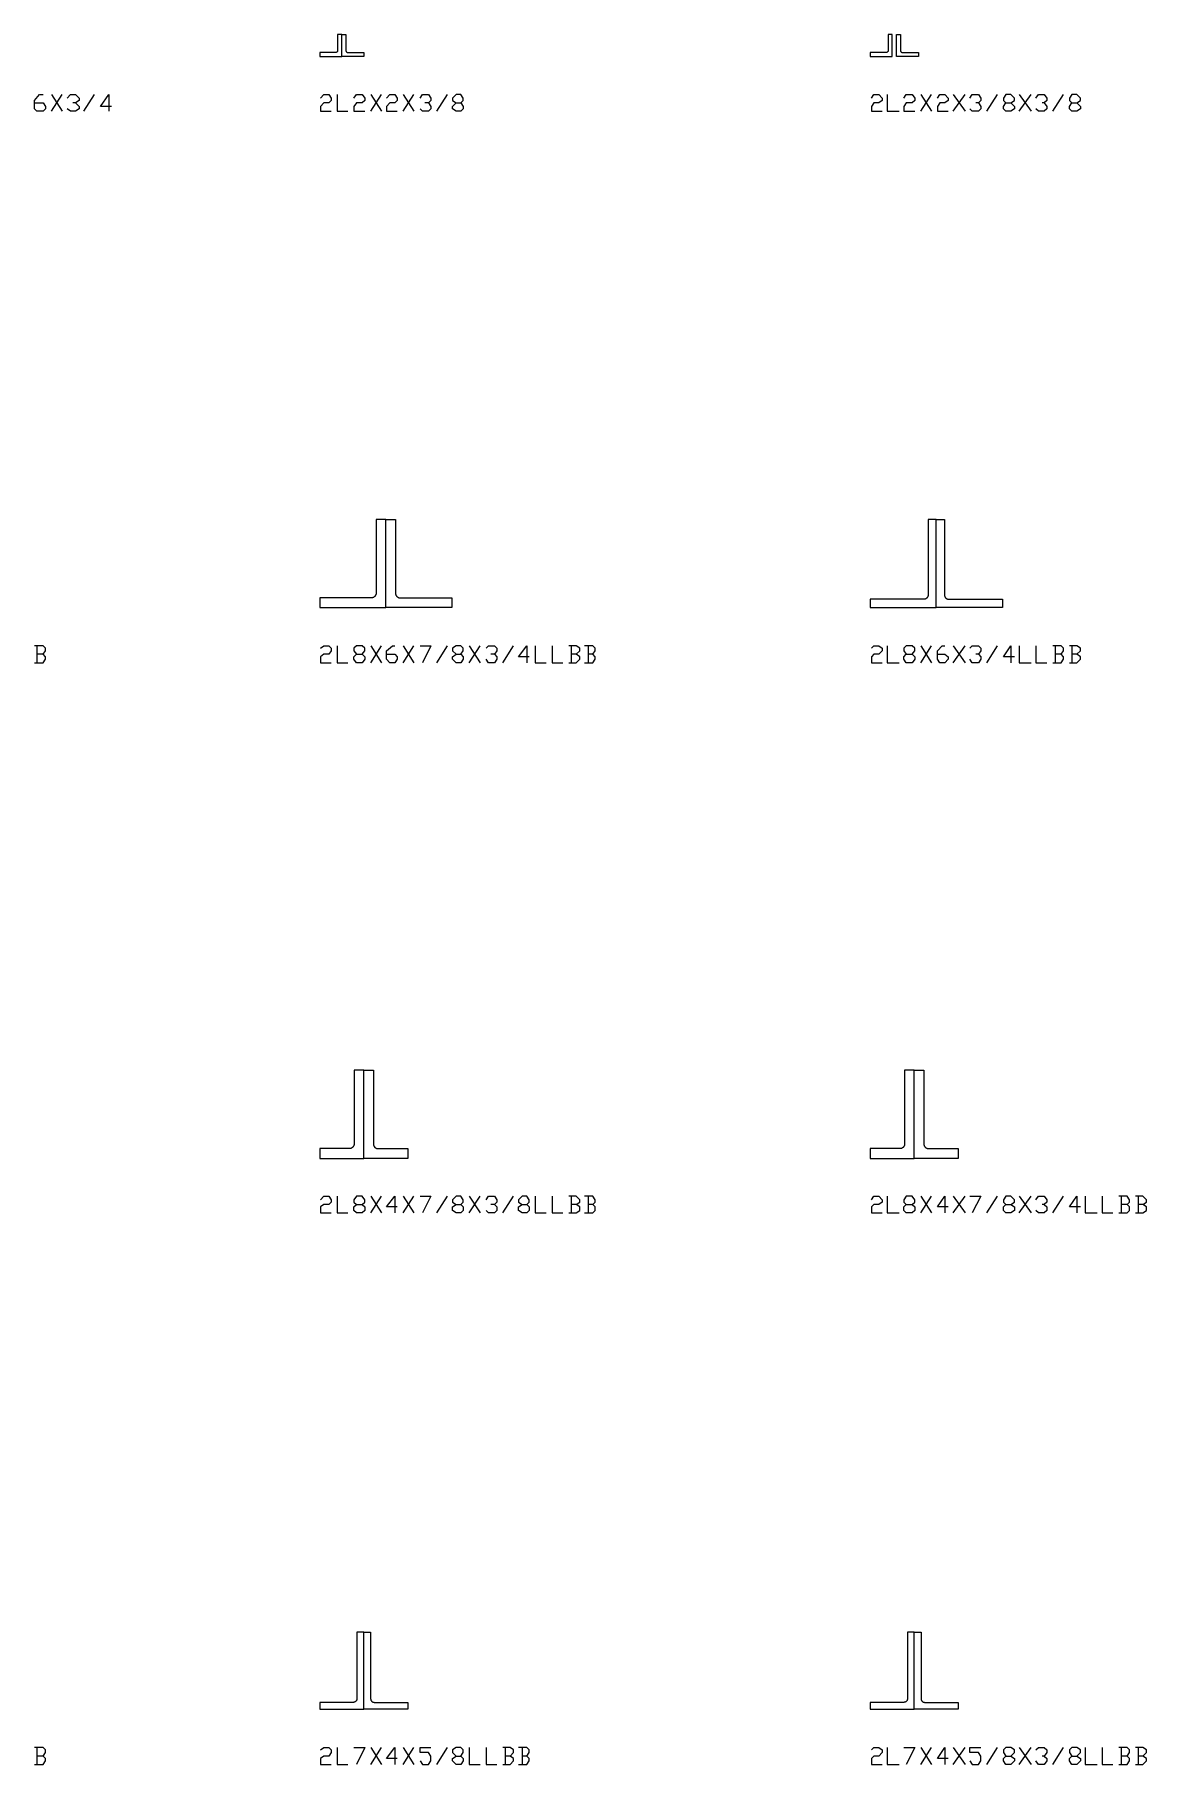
# Model space of a CAD drawing. Header units: inches. Extents: x 0 to 985, y -1555 to 12.
# Drawn here: x 374.1 to 475.1, y -555 to -398 of the extents above; entities that cross this region are included whole.
import ezdxf

# ---------------------------------------------------------------- set-up
doc = ezdxf.new("R2010")
doc.units = ezdxf.units.IN
doc.header["$MEASUREMENT"] = 0
doc.layers.add('AISC_STEEL', color=7, linetype='Continuous')

msp = doc.modelspace()

# ---------------------------------------------------------------- linework, layer by layer
at = {"color": 3, "lineweight": 0}
for points in [[(374.1, -404.19), (374.87, -404.19), (375.08, -404.52), (375.08, -404.74), (374.87, -404.96), (374.32, -404.96), (374.1, -404.74), (374.1, -403.98), (374.54, -403.43), (374.87, -403.43)], [(375.63, -404.96), (376.61, -403.43)], [(375.63, -403.43), (376.61, -404.96)], [(377.05, -403.76), (377.37, -403.43), (377.81, -403.43), (378.14, -403.76), (378.14, -403.98), (377.81, -404.19), (377.59, -404.19)], [(378.57, -404.96), (379.55, -403.43)], [(381.08, -404.52), (380.1, -404.52), (380.86, -403.43), (380.86, -404.96)], [(400.06, -403.76), (400.38, -403.43), (400.82, -403.43), (401.04, -403.76), (401.04, -403.98), (400.82, -404.19), (400.38, -404.19), (400.06, -404.52), (400.06, -404.96), (401.04, -404.96)], [(401.58, -403.43), (401.58, -404.96), (402.56, -404.96)], [(403.11, -403.76), (403.33, -403.43), (403.87, -403.43), (404.09, -403.76), (404.09, -403.98), (403.87, -404.19), (403.33, -404.19), (403.11, -404.52), (403.11, -404.96), (404.09, -404.96)], [(404.64, -404.96), (405.62, -403.43)], [(404.64, -403.43), (405.62, -404.96)], [(406.05, -403.76), (406.38, -403.43), (406.82, -403.43), (407.04, -403.76), (407.04, -403.98), (406.82, -404.19), (406.38, -404.19), (406.05, -404.52), (406.05, -404.96), (407.04, -404.96)], [(407.58, -404.96), (408.56, -403.43)], [(407.58, -403.43), (408.56, -404.96)], [(409.11, -403.76), (409.33, -403.43), (409.87, -403.43), (410.09, -403.76), (410.09, -403.98), (409.87, -404.19), (409.54, -404.19)], [(410.63, -404.96), (411.62, -403.43)], [(412.82, -404.19), (413.03, -404.52), (413.03, -404.74), (412.82, -404.96), (412.38, -404.96), (412.05, -404.74), (412.05, -404.52), (412.38, -404.19), (412.82, -404.19), (413.03, -403.98), (413.03, -403.76), (412.82, -403.43), (412.38, -403.43), (412.05, -403.76), (412.05, -403.98), (412.38, -404.19)], [(450.11, -403.76), (450.33, -403.43), (450.77, -403.43), (451.09, -403.76), (451.09, -403.98), (450.77, -404.19), (450.33, -404.19), (450.11, -404.52), (450.11, -404.96), (451.09, -404.96)], [(451.53, -403.43), (451.53, -404.96), (452.62, -404.96)], [(453.06, -403.76), (453.27, -403.43), (453.82, -403.43), (454.04, -403.76), (454.04, -403.98), (453.82, -404.19), (453.27, -404.19), (453.06, -404.52), (453.06, -404.96), (454.04, -404.96)], [(454.58, -404.96), (455.56, -403.43)], [(454.58, -403.43), (455.56, -404.96)], [(456.11, -403.76), (456.33, -403.43), (456.76, -403.43), (457.09, -403.76), (457.09, -403.98), (456.76, -404.19), (456.33, -404.19), (456.11, -404.52), (456.11, -404.96), (457.09, -404.96)], [(457.53, -404.96), (458.62, -403.43)], [(457.53, -403.43), (458.62, -404.96)], [(459.05, -403.76), (459.27, -403.43), (459.82, -403.43), (460.03, -403.76), (460.03, -403.98), (459.82, -404.19), (459.6, -404.19)], [(460.58, -404.96), (461.56, -403.43)], [(462.76, -404.19), (463.09, -404.52), (463.09, -404.74), (462.76, -404.96), (462.32, -404.96), (462.11, -404.74), (462.11, -404.52), (462.32, -404.19), (462.76, -404.19), (463.09, -403.98), (463.09, -403.76), (462.76, -403.43), (462.32, -403.43), (462.11, -403.76), (462.11, -403.98), (462.32, -404.19)], [(463.52, -404.96), (464.61, -403.43)], [(463.52, -403.43), (464.61, -404.96)], [(465.05, -403.76), (465.27, -403.43), (465.81, -403.43), (466.03, -403.76), (466.03, -403.98), (465.81, -404.19), (465.6, -404.19)], [(466.58, -404.96), (467.56, -403.43)], [(468.76, -404.19), (469.09, -404.52), (469.09, -404.74), (468.76, -404.96), (468.32, -404.96), (468.1, -404.74), (468.1, -404.52), (468.32, -404.19), (468.76, -404.19), (469.09, -403.98), (469.09, -403.76), (468.76, -403.43), (468.32, -403.43), (468.1, -403.76), (468.1, -403.98), (468.32, -404.19)], [(377.81, -404.19), (378.14, -404.52), (378.14, -404.74), (377.81, -404.96), (377.37, -404.96), (377.05, -404.74)], [(409.87, -404.19), (410.09, -404.52), (410.09, -404.74), (409.87, -404.96), (409.33, -404.96), (409.11, -404.74)], [(459.82, -404.19), (460.03, -404.52), (460.03, -404.74), (459.82, -404.96), (459.27, -404.96), (459.05, -404.74)], [(465.81, -404.19), (466.03, -404.52), (466.03, -404.74), (465.81, -404.96), (465.27, -404.96), (465.05, -404.74)], [(374.87, -454.25), (375.08, -453.92), (375.08, -453.7), (374.87, -453.48), (374.1, -453.48)], [(374.32, -453.48), (374.32, -455.01)], [(400.06, -453.7), (400.38, -453.48), (400.82, -453.48), (401.04, -453.7), (401.04, -453.92), (400.82, -454.25), (400.38, -454.25), (400.06, -454.47), (400.06, -455.01), (401.04, -455.01)], [(401.58, -453.48), (401.58, -455.01), (402.56, -455.01)], [(403.87, -454.25), (404.09, -454.47), (404.09, -454.68), (403.87, -455.01), (403.33, -455.01), (403.11, -454.68), (403.11, -454.47), (403.33, -454.25), (403.87, -454.25), (404.09, -453.92), (404.09, -453.7), (403.87, -453.48), (403.33, -453.48), (403.11, -453.7), (403.11, -453.92), (403.33, -454.25)], [(404.64, -455.01), (405.62, -453.48)], [(404.64, -453.48), (405.62, -455.01)], [(406.05, -454.25), (406.82, -454.25), (407.04, -454.47), (407.04, -454.68), (406.82, -455.01), (406.38, -455.01), (406.05, -454.68), (406.05, -453.92), (406.6, -453.48), (406.82, -453.48)], [(407.58, -455.01), (408.56, -453.48)], [(407.58, -453.48), (408.56, -455.01)], [(409.11, -453.48), (410.09, -453.48), (409.33, -455.01)], [(410.63, -455.01), (411.62, -453.48)], [(412.82, -454.25), (413.03, -454.47), (413.03, -454.68), (412.82, -455.01), (412.38, -455.01), (412.05, -454.68), (412.05, -454.47), (412.38, -454.25), (412.82, -454.25), (413.03, -453.92), (413.03, -453.7), (412.82, -453.48), (412.38, -453.48), (412.05, -453.7), (412.05, -453.92), (412.38, -454.25)], [(413.58, -455.01), (414.56, -453.48)], [(413.58, -453.48), (414.56, -455.01)], [(415.11, -453.7), (415.32, -453.48), (415.87, -453.48), (416.09, -453.7), (416.09, -453.92), (415.87, -454.25), (415.54, -454.25)], [(416.63, -455.01), (417.61, -453.48)], [(419.03, -454.47), (418.05, -454.47), (418.81, -453.48), (418.81, -455.01)], [(419.58, -453.48), (419.58, -455.01), (420.56, -455.01)], [(421.1, -453.48), (421.1, -455.01), (422.08, -455.01)], [(423.28, -454.25), (423.61, -453.92), (423.61, -453.7), (423.28, -453.48), (422.63, -453.48)], [(422.85, -453.48), (422.85, -455.01)], [(424.81, -454.25), (425.03, -453.92), (425.03, -453.7), (424.81, -453.48), (424.05, -453.48)], [(424.37, -453.48), (424.37, -455.01)], [(450.11, -453.7), (450.33, -453.48), (450.77, -453.48), (451.09, -453.7), (451.09, -453.92), (450.77, -454.25), (450.33, -454.25), (450.11, -454.47), (450.11, -455.01), (451.09, -455.01)], [(451.53, -453.48), (451.53, -455.01), (452.62, -455.01)], [(453.82, -454.25), (454.04, -454.47), (454.04, -454.68), (453.82, -455.01), (453.27, -455.01), (453.06, -454.68), (453.06, -454.47), (453.27, -454.25), (453.82, -454.25), (454.04, -453.92), (454.04, -453.7), (453.82, -453.48), (453.27, -453.48), (453.06, -453.7), (453.06, -453.92), (453.27, -454.25)], [(454.58, -455.01), (455.56, -453.48)], [(454.58, -453.48), (455.56, -455.01)], [(456.11, -454.25), (456.76, -454.25), (457.09, -454.47), (457.09, -454.68), (456.76, -455.01), (456.33, -455.01), (456.11, -454.68), (456.11, -453.92), (456.54, -453.48), (456.76, -453.48)], [(457.53, -455.01), (458.62, -453.48)], [(457.53, -453.48), (458.62, -455.01)], [(459.05, -453.7), (459.27, -453.48), (459.82, -453.48), (460.03, -453.7), (460.03, -453.92), (459.82, -454.25), (459.6, -454.25)], [(460.58, -455.01), (461.56, -453.48)], [(463.09, -454.47), (462.11, -454.47), (462.76, -453.48), (462.76, -455.01)], [(463.52, -453.48), (463.52, -455.01), (464.61, -455.01)], [(465.05, -453.48), (465.05, -455.01), (466.03, -455.01)], [(467.34, -454.25), (467.56, -453.92), (467.56, -453.7), (467.34, -453.48), (466.58, -453.48)], [(466.8, -453.48), (466.8, -455.01)], [(468.76, -454.25), (469.09, -453.92), (469.09, -453.7), (468.76, -453.48), (468.1, -453.48)], [(468.32, -453.48), (468.32, -455.01)], [(374.1, -455.01), (374.87, -455.01), (375.08, -454.68), (375.08, -454.47), (374.87, -454.25), (374.32, -454.25)], [(415.87, -454.25), (416.09, -454.47), (416.09, -454.68), (415.87, -455.01), (415.32, -455.01), (415.11, -454.68)], [(422.63, -455.01), (423.28, -455.01), (423.61, -454.68), (423.61, -454.47), (423.28, -454.25), (422.85, -454.25)], [(424.05, -455.01), (424.81, -455.01), (425.03, -454.68), (425.03, -454.47), (424.81, -454.25), (424.37, -454.25)], [(459.82, -454.25), (460.03, -454.47), (460.03, -454.68), (459.82, -455.01), (459.27, -455.01), (459.05, -454.68)], [(466.58, -455.01), (467.34, -455.01), (467.56, -454.68), (467.56, -454.47), (467.34, -454.25), (466.8, -454.25)], [(468.1, -455.01), (468.76, -455.01), (469.09, -454.68), (469.09, -454.47), (468.76, -454.25), (468.32, -454.25)], [(400.06, -503.76), (400.38, -503.43), (400.82, -503.43), (401.04, -503.76), (401.04, -503.98), (400.82, -504.19), (400.38, -504.19), (400.06, -504.41), (400.06, -504.96), (401.04, -504.96)], [(401.58, -503.43), (401.58, -504.96), (402.56, -504.96)], [(403.87, -504.19), (404.09, -504.41), (404.09, -504.74), (403.87, -504.96), (403.33, -504.96), (403.11, -504.74), (403.11, -504.41), (403.33, -504.19), (403.87, -504.19), (404.09, -503.98), (404.09, -503.76), (403.87, -503.43), (403.33, -503.43), (403.11, -503.76), (403.11, -503.98), (403.33, -504.19)], [(404.64, -504.96), (405.62, -503.43)], [(404.64, -503.43), (405.62, -504.96)], [(407.04, -504.41), (406.05, -504.41), (406.82, -503.43), (406.82, -504.96)], [(407.58, -504.96), (408.56, -503.43)], [(407.58, -503.43), (408.56, -504.96)], [(409.11, -503.43), (410.09, -503.43), (409.33, -504.96)], [(410.63, -504.96), (411.62, -503.43)], [(412.82, -504.19), (413.03, -504.41), (413.03, -504.74), (412.82, -504.96), (412.38, -504.96), (412.05, -504.74), (412.05, -504.41), (412.38, -504.19), (412.82, -504.19), (413.03, -503.98), (413.03, -503.76), (412.82, -503.43), (412.38, -503.43), (412.05, -503.76), (412.05, -503.98), (412.38, -504.19)], [(413.58, -504.96), (414.56, -503.43)], [(413.58, -503.43), (414.56, -504.96)], [(415.11, -503.76), (415.32, -503.43), (415.87, -503.43), (416.09, -503.76), (416.09, -503.98), (415.87, -504.19), (415.54, -504.19)], [(416.63, -504.96), (417.61, -503.43)], [(418.81, -504.19), (419.03, -504.41), (419.03, -504.74), (418.81, -504.96), (418.38, -504.96), (418.05, -504.74), (418.05, -504.41), (418.38, -504.19), (418.81, -504.19), (419.03, -503.98), (419.03, -503.76), (418.81, -503.43), (418.38, -503.43), (418.05, -503.76), (418.05, -503.98), (418.38, -504.19)], [(419.58, -503.43), (419.58, -504.96), (420.56, -504.96)], [(421.1, -503.43), (421.1, -504.96), (422.08, -504.96)], [(423.28, -504.19), (423.61, -503.98), (423.61, -503.76), (423.28, -503.43), (422.63, -503.43)], [(422.85, -503.43), (422.85, -504.96)], [(424.81, -504.19), (425.03, -503.98), (425.03, -503.76), (424.81, -503.43), (424.05, -503.43)], [(424.37, -503.43), (424.37, -504.96)], [(450.11, -503.76), (450.33, -503.43), (450.77, -503.43), (451.09, -503.76), (451.09, -503.98), (450.77, -504.19), (450.33, -504.19), (450.11, -504.41), (450.11, -504.96), (451.09, -504.96)], [(451.53, -503.43), (451.53, -504.96), (452.62, -504.96)], [(453.82, -504.19), (454.04, -504.41), (454.04, -504.74), (453.82, -504.96), (453.27, -504.96), (453.06, -504.74), (453.06, -504.41), (453.27, -504.19), (453.82, -504.19), (454.04, -503.98), (454.04, -503.76), (453.82, -503.43), (453.27, -503.43), (453.06, -503.76), (453.06, -503.98), (453.27, -504.19)], [(454.58, -504.96), (455.56, -503.43)], [(454.58, -503.43), (455.56, -504.96)], [(457.09, -504.41), (456.11, -504.41), (456.76, -503.43), (456.76, -504.96)], [(457.53, -504.96), (458.62, -503.43)], [(457.53, -503.43), (458.62, -504.96)], [(459.05, -503.43), (460.03, -503.43), (459.27, -504.96)], [(460.58, -504.96), (461.56, -503.43)], [(462.76, -504.19), (463.09, -504.41), (463.09, -504.74), (462.76, -504.96), (462.32, -504.96), (462.11, -504.74), (462.11, -504.41), (462.32, -504.19), (462.76, -504.19), (463.09, -503.98), (463.09, -503.76), (462.76, -503.43), (462.32, -503.43), (462.11, -503.76), (462.11, -503.98), (462.32, -504.19)], [(463.52, -504.96), (464.61, -503.43)], [(463.52, -503.43), (464.61, -504.96)], [(465.05, -503.76), (465.27, -503.43), (465.81, -503.43), (466.03, -503.76), (466.03, -503.98), (465.81, -504.19), (465.6, -504.19)], [(466.58, -504.96), (467.56, -503.43)], [(469.09, -504.41), (468.1, -504.41), (468.76, -503.43), (468.76, -504.96)], [(469.52, -503.43), (469.52, -504.96), (470.61, -504.96)], [(471.05, -503.43), (471.05, -504.96), (472.03, -504.96)], [(473.34, -504.19), (473.56, -503.98), (473.56, -503.76), (473.34, -503.43), (472.58, -503.43)], [(472.79, -503.43), (472.79, -504.96)], [(474.76, -504.19), (475.08, -503.98), (475.08, -503.76), (474.76, -503.43), (474.1, -503.43)], [(474.32, -503.43), (474.32, -504.96)], [(415.87, -504.19), (416.09, -504.41), (416.09, -504.74), (415.87, -504.96), (415.32, -504.96), (415.11, -504.74)], [(422.63, -504.96), (423.28, -504.96), (423.61, -504.74), (423.61, -504.41), (423.28, -504.19), (422.85, -504.19)], [(424.05, -504.96), (424.81, -504.96), (425.03, -504.74), (425.03, -504.41), (424.81, -504.19), (424.37, -504.19)], [(465.81, -504.19), (466.03, -504.41), (466.03, -504.74), (465.81, -504.96), (465.27, -504.96), (465.05, -504.74)], [(472.58, -504.96), (473.34, -504.96), (473.56, -504.74), (473.56, -504.41), (473.34, -504.19), (472.79, -504.19)], [(474.1, -504.96), (474.76, -504.96), (475.08, -504.74), (475.08, -504.41), (474.76, -504.19), (474.32, -504.19)], [(374.87, -554.25), (375.08, -553.92), (375.08, -553.7), (374.87, -553.48), (374.1, -553.48)], [(374.1, -555.01), (374.87, -555.01), (375.08, -554.68), (375.08, -554.47), (374.87, -554.25), (374.32, -554.25)], [(374.32, -553.48), (374.32, -555.01)], [(400.06, -553.7), (400.38, -553.48), (400.82, -553.48), (401.04, -553.7), (401.04, -553.92), (400.82, -554.25), (400.38, -554.25), (400.06, -554.47), (400.06, -555.01), (401.04, -555.01)], [(401.58, -553.48), (401.58, -555.01), (402.56, -555.01)], [(403.11, -553.48), (404.09, -553.48), (403.33, -555.01)], [(404.64, -555.01), (405.62, -553.48)], [(404.64, -553.48), (405.62, -555.01)], [(407.04, -554.47), (406.05, -554.47), (406.82, -553.48), (406.82, -555.01)], [(407.58, -555.01), (408.56, -553.48)], [(407.58, -553.48), (408.56, -555.01)], [(409.11, -554.68), (409.33, -555.01), (409.87, -555.01), (410.09, -554.68), (410.09, -554.25), (409.87, -553.92), (409.11, -553.92), (409.11, -553.48), (410.09, -553.48)], [(410.63, -555.01), (411.62, -553.48)], [(412.82, -554.25), (413.03, -554.47), (413.03, -554.68), (412.82, -555.01), (412.38, -555.01), (412.05, -554.68), (412.05, -554.47), (412.38, -554.25), (412.82, -554.25), (413.03, -553.92), (413.03, -553.7), (412.82, -553.48), (412.38, -553.48), (412.05, -553.7), (412.05, -553.92), (412.38, -554.25)], [(413.58, -553.48), (413.58, -555.01), (414.56, -555.01)], [(415.11, -553.48), (415.11, -555.01), (416.09, -555.01)], [(417.29, -554.25), (417.61, -553.92), (417.61, -553.7), (417.29, -553.48), (416.63, -553.48)], [(416.63, -555.01), (417.29, -555.01), (417.61, -554.68), (417.61, -554.47), (417.29, -554.25), (416.85, -554.25)], [(416.85, -553.48), (416.85, -555.01)], [(418.81, -554.25), (419.03, -553.92), (419.03, -553.7), (418.81, -553.48), (418.05, -553.48)], [(418.05, -555.01), (418.81, -555.01), (419.03, -554.68), (419.03, -554.47), (418.81, -554.25), (418.38, -554.25)], [(418.38, -553.48), (418.38, -555.01)], [(450.11, -553.7), (450.33, -553.48), (450.77, -553.48), (451.09, -553.7), (451.09, -553.92), (450.77, -554.25), (450.33, -554.25), (450.11, -554.47), (450.11, -555.01), (451.09, -555.01)], [(451.53, -553.48), (451.53, -555.01), (452.62, -555.01)], [(453.06, -553.48), (454.04, -553.48), (453.27, -555.01)], [(454.58, -555.01), (455.56, -553.48)], [(454.58, -553.48), (455.56, -555.01)], [(457.09, -554.47), (456.11, -554.47), (456.76, -553.48), (456.76, -555.01)], [(457.53, -555.01), (458.62, -553.48)], [(457.53, -553.48), (458.62, -555.01)], [(459.05, -554.68), (459.27, -555.01), (459.82, -555.01), (460.03, -554.68), (460.03, -554.25), (459.82, -553.92), (459.05, -553.92), (459.05, -553.48), (460.03, -553.48)], [(460.58, -555.01), (461.56, -553.48)], [(462.76, -554.25), (463.09, -554.47), (463.09, -554.68), (462.76, -555.01), (462.32, -555.01), (462.11, -554.68), (462.11, -554.47), (462.32, -554.25), (462.76, -554.25), (463.09, -553.92), (463.09, -553.7), (462.76, -553.48), (462.32, -553.48), (462.11, -553.7), (462.11, -553.92), (462.32, -554.25)], [(463.52, -555.01), (464.61, -553.48)], [(463.52, -553.48), (464.61, -555.01)], [(465.05, -553.7), (465.27, -553.48), (465.81, -553.48), (466.03, -553.7), (466.03, -553.92), (465.81, -554.25), (465.6, -554.25)], [(465.81, -554.25), (466.03, -554.47), (466.03, -554.68), (465.81, -555.01), (465.27, -555.01), (465.05, -554.68)], [(466.58, -555.01), (467.56, -553.48)], [(468.76, -554.25), (469.09, -554.47), (469.09, -554.68), (468.76, -555.01), (468.32, -555.01), (468.1, -554.68), (468.1, -554.47), (468.32, -554.25), (468.76, -554.25), (469.09, -553.92), (469.09, -553.7), (468.76, -553.48), (468.32, -553.48), (468.1, -553.7), (468.1, -553.92), (468.32, -554.25)], [(469.52, -553.48), (469.52, -555.01), (470.61, -555.01)], [(471.05, -553.48), (471.05, -555.01), (472.03, -555.01)], [(473.34, -554.25), (473.56, -553.92), (473.56, -553.7), (473.34, -553.48), (472.58, -553.48)], [(472.58, -555.01), (473.34, -555.01), (473.56, -554.68), (473.56, -554.47), (473.34, -554.25), (472.79, -554.25)], [(472.79, -553.48), (472.79, -555.01)], [(474.76, -554.25), (475.08, -553.92), (475.08, -553.7), (474.76, -553.48), (474.1, -553.48)], [(474.1, -555.01), (474.76, -555.01), (475.08, -554.68), (475.08, -554.47), (474.76, -554.25), (474.32, -554.25)], [(474.32, -553.48), (474.32, -555.01)]]:
    msp.add_lwpolyline(points, dxfattribs=at)
at = {"layer": 'AISC_STEEL'}
for points in [[(400, -400), (402, -400), (402, -398), (401.62, -398), (401.62, -399.44), (401.62, -399.46), (401.62, -399.49), (401.61, -399.51), (401.6, -399.53), (401.59, -399.55), (401.57, -399.57), (401.55, -399.59), (401.53, -399.6), (401.51, -399.61), (401.49, -399.62), (401.46, -399.62), (401.44, -399.62), (400, -399.62)], [(404, -400), (402, -400), (402, -398), (402.37, -398), (402.37, -399.44), (402.38, -399.46), (402.38, -399.49), (402.39, -399.51), (402.4, -399.53), (402.41, -399.55), (402.43, -399.57), (402.45, -399.59), (402.47, -399.6), (402.49, -399.61), (402.51, -399.62), (402.54, -399.62), (402.56, -399.62), (404, -399.62)], [(450, -400), (452, -400), (452, -398), (451.62, -398), (451.62, -399.44), (451.62, -399.46), (451.62, -399.49), (451.61, -399.51), (451.6, -399.53), (451.59, -399.55), (451.57, -399.57), (451.55, -399.59), (451.53, -399.6), (451.51, -399.61), (451.49, -399.62), (451.46, -399.62), (451.44, -399.62), (450, -399.62)], [(454.38, -400), (452.37, -400), (452.37, -398), (452.75, -398), (452.75, -399.44), (452.75, -399.46), (452.76, -399.49), (452.76, -399.51), (452.78, -399.53), (452.79, -399.55), (452.8, -399.57), (452.82, -399.59), (452.84, -399.6), (452.87, -399.61), (452.89, -399.62), (452.91, -399.62), (452.94, -399.62), (454.38, -399.62)], [(400, -450), (406, -450), (406, -442), (405.12, -442), (405.12, -448.69), (405.12, -448.72), (405.12, -448.75), (405.12, -448.78), (405.11, -448.81), (405.1, -448.83), (405.09, -448.86), (405.08, -448.89), (405.06, -448.91), (405.04, -448.94), (405.03, -448.96), (405.01, -448.99), (404.99, -449.01), (404.96, -449.03), (404.94, -449.04), (404.91, -449.06), (404.89, -449.08), (404.86, -449.09), (404.83, -449.1), (404.81, -449.11), (404.78, -449.12), (404.75, -449.12), (404.72, -449.12), (404.69, -449.12), (400, -449.12)], [(412, -450), (406, -450), (406, -442), (406.87, -442), (406.87, -448.69), (406.88, -448.72), (406.88, -448.75), (406.88, -448.78), (406.89, -448.81), (406.9, -448.83), (406.91, -448.86), (406.92, -448.89), (406.94, -448.91), (406.96, -448.94), (406.97, -448.96), (406.99, -448.99), (407.01, -449.01), (407.04, -449.03), (407.06, -449.04), (407.09, -449.06), (407.11, -449.08), (407.14, -449.09), (407.17, -449.1), (407.19, -449.11), (407.22, -449.12), (407.25, -449.12), (407.28, -449.12), (407.31, -449.12), (412, -449.12)], [(450, -450), (456, -450), (456, -442), (455.25, -442), (455.25, -448.88), (455.25, -448.9), (455.25, -448.93), (455.24, -448.96), (455.23, -448.99), (455.22, -449.02), (455.21, -449.05), (455.19, -449.07), (455.18, -449.1), (455.16, -449.12), (455.14, -449.14), (455.12, -449.16), (455.1, -449.18), (455.07, -449.19), (455.05, -449.21), (455.02, -449.22), (454.99, -449.23), (454.96, -449.24), (454.93, -449.25), (454.9, -449.25), (454.88, -449.25), (450, -449.25)], [(462, -450), (456, -450), (456, -442), (456.75, -442), (456.75, -448.88), (456.75, -448.9), (456.75, -448.93), (456.76, -448.96), (456.77, -448.99), (456.78, -449.02), (456.79, -449.05), (456.81, -449.07), (456.82, -449.1), (456.84, -449.12), (456.86, -449.14), (456.88, -449.16), (456.9, -449.18), (456.93, -449.19), (456.95, -449.21), (456.98, -449.22), (457.01, -449.23), (457.04, -449.24), (457.07, -449.25), (457.1, -449.25), (457.12, -449.25), (462, -449.25)], [(400, -500), (404, -500), (404, -492), (403.12, -492), (403.12, -498.69), (403.12, -498.72), (403.12, -498.75), (403.12, -498.78), (403.11, -498.81), (403.1, -498.83), (403.09, -498.86), (403.08, -498.89), (403.06, -498.91), (403.04, -498.94), (403.03, -498.96), (403.01, -498.99), (402.99, -499.01), (402.96, -499.03), (402.94, -499.04), (402.91, -499.06), (402.89, -499.08), (402.86, -499.09), (402.83, -499.1), (402.81, -499.11), (402.78, -499.12), (402.75, -499.12), (402.72, -499.12), (402.69, -499.12), (400, -499.12)], [(408, -500), (404, -500), (404, -492), (404.88, -492), (404.88, -498.69), (404.88, -498.72), (404.88, -498.75), (404.88, -498.78), (404.89, -498.81), (404.9, -498.83), (404.91, -498.86), (404.92, -498.89), (404.94, -498.91), (404.96, -498.94), (404.97, -498.96), (404.99, -498.99), (405.01, -499.01), (405.04, -499.03), (405.06, -499.04), (405.09, -499.06), (405.11, -499.08), (405.14, -499.09), (405.17, -499.1), (405.19, -499.11), (405.22, -499.12), (405.25, -499.12), (405.28, -499.12), (405.31, -499.12), (408, -499.12)], [(450, -500), (454, -500), (454, -492), (453.12, -492), (453.12, -498.69), (453.12, -498.72), (453.12, -498.75), (453.12, -498.78), (453.11, -498.81), (453.1, -498.83), (453.09, -498.86), (453.08, -498.89), (453.06, -498.91), (453.04, -498.94), (453.03, -498.96), (453.01, -498.99), (452.99, -499.01), (452.96, -499.03), (452.94, -499.04), (452.91, -499.06), (452.89, -499.08), (452.86, -499.09), (452.83, -499.1), (452.81, -499.11), (452.78, -499.12), (452.75, -499.12), (452.72, -499.12), (452.69, -499.12), (450, -499.12)], [(458, -500), (454, -500), (454, -492), (454.88, -492), (454.88, -498.69), (454.88, -498.72), (454.88, -498.75), (454.88, -498.78), (454.89, -498.81), (454.9, -498.83), (454.91, -498.86), (454.92, -498.89), (454.94, -498.91), (454.96, -498.94), (454.97, -498.96), (454.99, -498.99), (455.01, -499.01), (455.04, -499.03), (455.06, -499.04), (455.09, -499.06), (455.11, -499.08), (455.14, -499.09), (455.17, -499.1), (455.19, -499.11), (455.22, -499.12), (455.25, -499.12), (455.28, -499.12), (455.31, -499.12), (458, -499.12)], [(400, -550), (404, -550), (404, -543), (403.38, -543), (403.38, -549.06), (403.37, -549.09), (403.37, -549.12), (403.36, -549.15), (403.35, -549.18), (403.34, -549.2), (403.33, -549.23), (403.31, -549.25), (403.29, -549.27), (403.27, -549.29), (403.25, -549.31), (403.23, -549.33), (403.2, -549.34), (403.18, -549.35), (403.15, -549.36), (403.12, -549.37), (403.09, -549.37), (403.06, -549.38), (400, -549.38)], [(408, -550), (404, -550), (404, -543), (404.62, -543), (404.62, -549.06), (404.63, -549.09), (404.63, -549.12), (404.64, -549.15), (404.65, -549.18), (404.66, -549.2), (404.67, -549.23), (404.69, -549.25), (404.71, -549.27), (404.73, -549.29), (404.75, -549.31), (404.77, -549.33), (404.8, -549.34), (404.82, -549.35), (404.85, -549.36), (404.88, -549.37), (404.91, -549.37), (404.94, -549.38), (408, -549.38)], [(450, -550), (454, -550), (454, -543), (453.38, -543), (453.38, -549.06), (453.37, -549.09), (453.37, -549.12), (453.36, -549.15), (453.35, -549.18), (453.34, -549.2), (453.33, -549.23), (453.31, -549.25), (453.29, -549.27), (453.27, -549.29), (453.25, -549.31), (453.23, -549.33), (453.2, -549.34), (453.18, -549.35), (453.15, -549.36), (453.12, -549.37), (453.09, -549.37), (453.06, -549.38), (450, -549.38)], [(458, -550), (454, -550), (454, -543), (454.62, -543), (454.62, -549.06), (454.63, -549.09), (454.63, -549.12), (454.64, -549.15), (454.65, -549.18), (454.66, -549.2), (454.67, -549.23), (454.69, -549.25), (454.71, -549.27), (454.73, -549.29), (454.75, -549.31), (454.77, -549.33), (454.8, -549.34), (454.82, -549.35), (454.85, -549.36), (454.88, -549.37), (454.91, -549.37), (454.94, -549.38), (458, -549.38)]]:
    msp.add_lwpolyline(points, close=True, dxfattribs=at)

doc.saveas('drawing.dxf')
